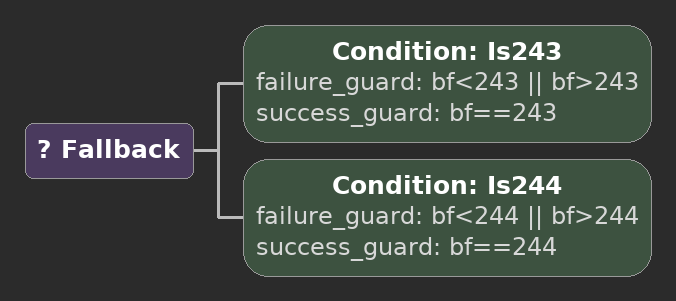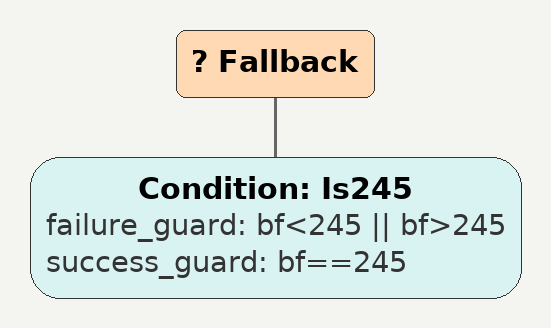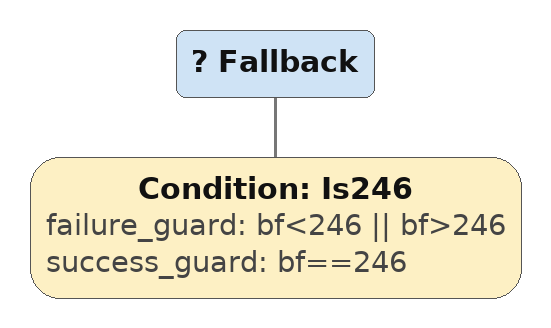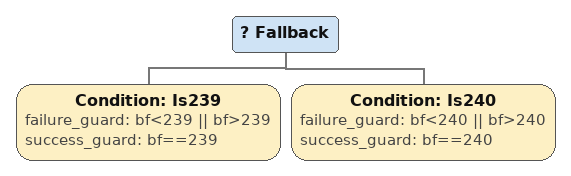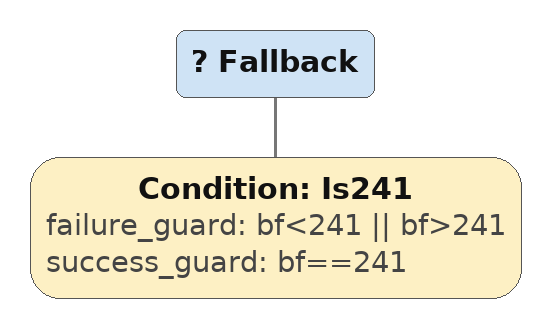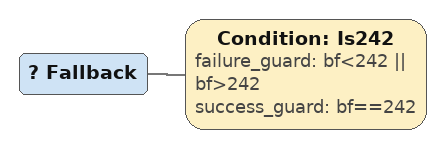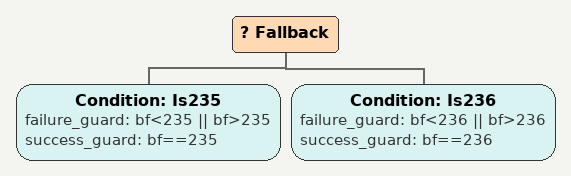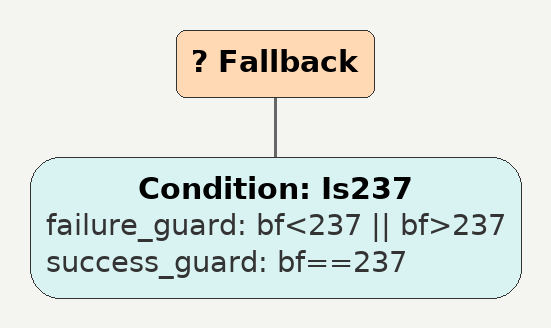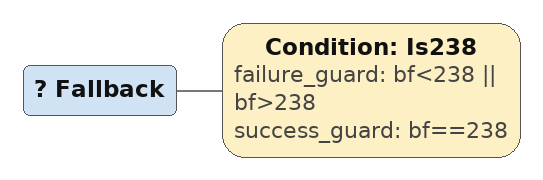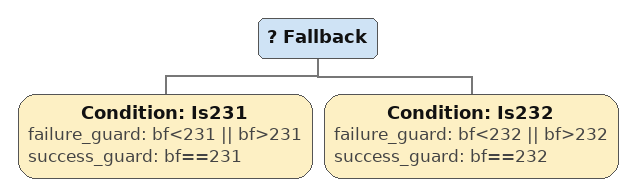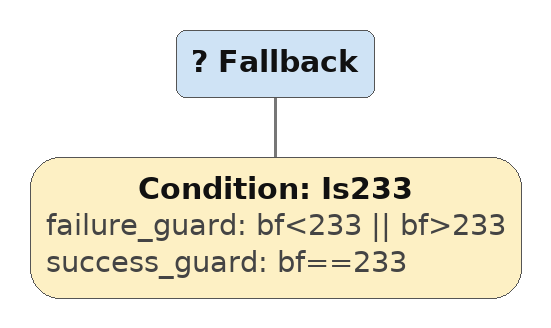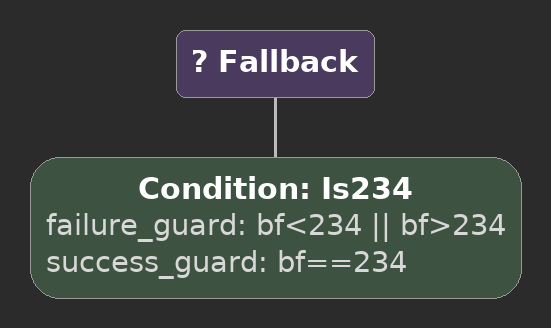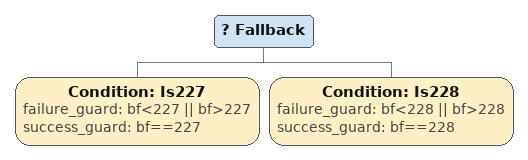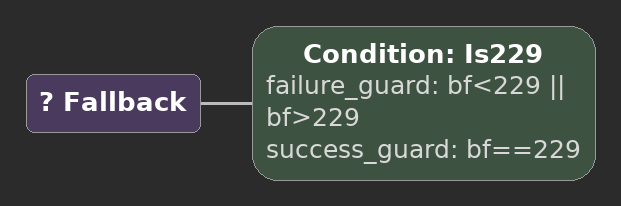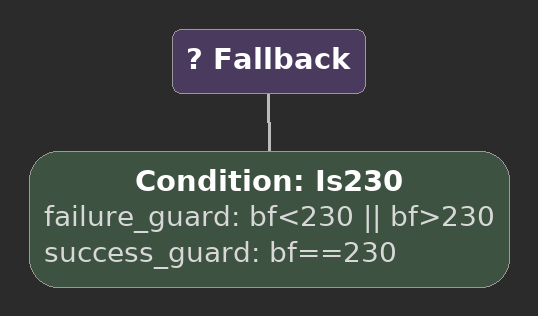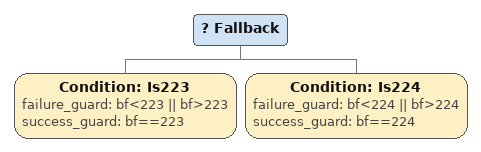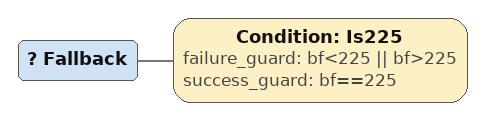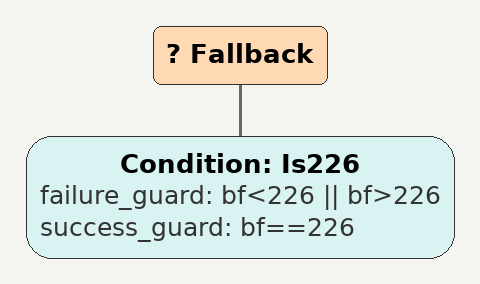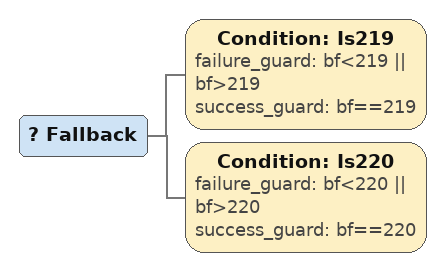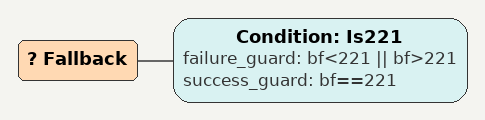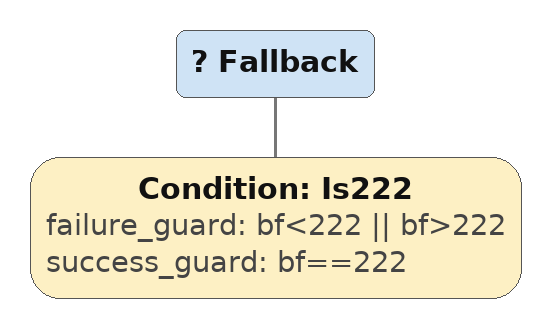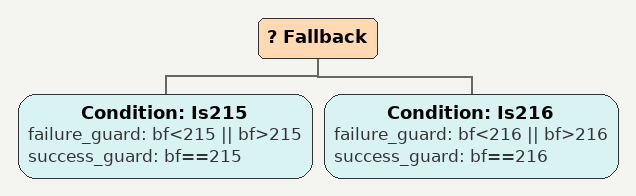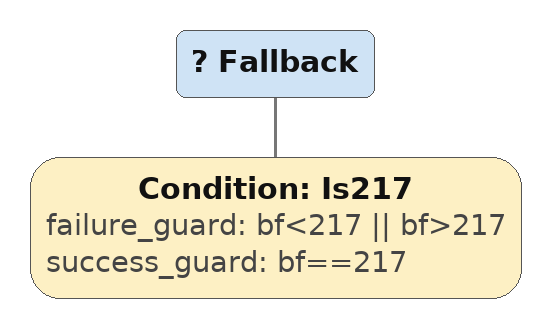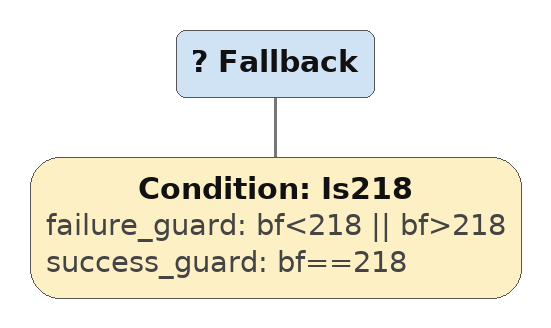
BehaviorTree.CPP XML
<Fallback>
    <Condition ID="Is243" failure_guard="bf&lt;243 || bf>243" success_guard="bf==243"/>
    <Condition ID="Is244" failure_guard="bf&lt;244 || bf>244" success_guard="bf==244"/>
        sequence242
        sequence
        children {
        } end_children
    } end_composite
</Fallback>

<Fallback>
    <Condition ID="Is245" failure_guard="bf&lt;245 || bf>245" success_guard="bf==245"/>
        sequence242
        sequence
        children {
        } end_children
    } end_composite
</Fallback>

<Fallback>
    <Condition ID="Is246" failure_guard="bf&lt;246 || bf>246" success_guard="bf==246"/>
        sequence242
        sequence
        children {
        } end_children
    } end_composite
</Fallback>

<Fallback>
    <Condition ID="Is239" failure_guard="bf&lt;239 || bf>239" success_guard="bf==239"/>
    <Condition ID="Is240" failure_guard="bf&lt;240 || bf>240" success_guard="bf==240"/>
        sequence238
        sequence
        children {
        } end_children
    } end_composite
</Fallback>

<Fallback>
    <Condition ID="Is241" failure_guard="bf&lt;241 || bf>241" success_guard="bf==241"/>
        sequence238
        sequence
        children {
        } end_children
    } end_composite
</Fallback>

<Fallback>
    <Condition ID="Is242" failure_guard="bf&lt;242 || bf>242" success_guard="bf==242"/>
        sequence238
        sequence
        children {
        } end_children
    } end_composite
</Fallback>

<Fallback>
    <Condition ID="Is235" failure_guard="bf&lt;235 || bf>235" success_guard="bf==235"/>
    <Condition ID="Is236" failure_guard="bf&lt;236 || bf>236" success_guard="bf==236"/>
        sequence234
        sequence
        children {
        } end_children
    } end_composite
</Fallback>

<Fallback>
    <Condition ID="Is237" failure_guard="bf&lt;237 || bf>237" success_guard="bf==237"/>
        sequence234
        sequence
        children {
        } end_children
    } end_composite
</Fallback>

<Fallback>
    <Condition ID="Is238" failure_guard="bf&lt;238 || bf>238" success_guard="bf==238"/>
        sequence234
        sequence
        children {
        } end_children
    } end_composite
</Fallback>

<Fallback>
    <Condition ID="Is231" failure_guard="bf&lt;231 || bf>231" success_guard="bf==231"/>
    <Condition ID="Is232" failure_guard="bf&lt;232 || bf>232" success_guard="bf==232"/>
        sequence230
        sequence
        children {
        } end_children
    } end_composite
</Fallback>

<Fallback>
    <Condition ID="Is233" failure_guard="bf&lt;233 || bf>233" success_guard="bf==233"/>
        sequence230
        sequence
        children {
        } end_children
    } end_composite
</Fallback>

<Fallback>
    <Condition ID="Is234" failure_guard="bf&lt;234 || bf>234" success_guard="bf==234"/>
        sequence230
        sequence
        children {
        } end_children
    } end_composite
</Fallback>

<Fallback>
    <Condition ID="Is227" failure_guard="bf&lt;227 || bf>227" success_guard="bf==227"/>
    <Condition ID="Is228" failure_guard="bf&lt;228 || bf>228" success_guard="bf==228"/>
        sequence226
        sequence
        children {
        } end_children
    } end_composite
</Fallback>

<Fallback>
    <Condition ID="Is229" failure_guard="bf&lt;229 || bf>229" success_guard="bf==229"/>
        sequence226
        sequence
        children {
        } end_children
    } end_composite
</Fallback>

<Fallback>
    <Condition ID="Is230" failure_guard="bf&lt;230 || bf>230" success_guard="bf==230"/>
        sequence226
        sequence
        children {
        } end_children
    } end_composite
</Fallback>

<Fallback>
    <Condition ID="Is223" failure_guard="bf&lt;223 || bf>223" success_guard="bf==223"/>
    <Condition ID="Is224" failure_guard="bf&lt;224 || bf>224" success_guard="bf==224"/>
        sequence222
        sequence
        children {
        } end_children
    } end_composite
</Fallback>

<Fallback>
    <Condition ID="Is225" failure_guard="bf&lt;225 || bf>225" success_guard="bf==225"/>
        sequence222
        sequence
        children {
        } end_children
    } end_composite
</Fallback>

<Fallback>
    <Condition ID="Is226" failure_guard="bf&lt;226 || bf>226" success_guard="bf==226"/>
        sequence222
        sequence
        children {
        } end_children
    } end_composite
</Fallback>

<Fallback>
    <Condition ID="Is219" failure_guard="bf&lt;219 || bf>219" success_guard="bf==219"/>
    <Condition ID="Is220" failure_guard="bf&lt;220 || bf>220" success_guard="bf==220"/>
        sequence218
        sequence
        children {
        } end_children
    } end_composite
</Fallback>

<Fallback>
    <Condition ID="Is221" failure_guard="bf&lt;221 || bf>221" success_guard="bf==221"/>
        sequence218
        sequence
        children {
        } end_children
    } end_composite
</Fallback>

<Fallback>
    <Condition ID="Is222" failure_guard="bf&lt;222 || bf>222" success_guard="bf==222"/>
        sequence218
        sequence
        children {
        } end_children
    } end_composite
</Fallback>

<Fallback>
    <Condition ID="Is215" failure_guard="bf&lt;215 || bf>215" success_guard="bf==215"/>
    <Condition ID="Is216" failure_guard="bf&lt;216 || bf>216" success_guard="bf==216"/>
        sequence214
        sequence
        children {
        } end_children
    } end_composite
</Fallback>

<Fallback>
    <Condition ID="Is217" failure_guard="bf&lt;217 || bf>217" success_guard="bf==217"/>
        sequence214
        sequence
        children {
        } end_children
    } end_composite
</Fallback>

<Fallback>
    <Condition ID="Is218" failure_guard="bf&lt;218 || bf>218" success_guard="bf==218"/>
        sequence214
        sequence
        children {
        } end_children
    } end_composite
</Fallback>
